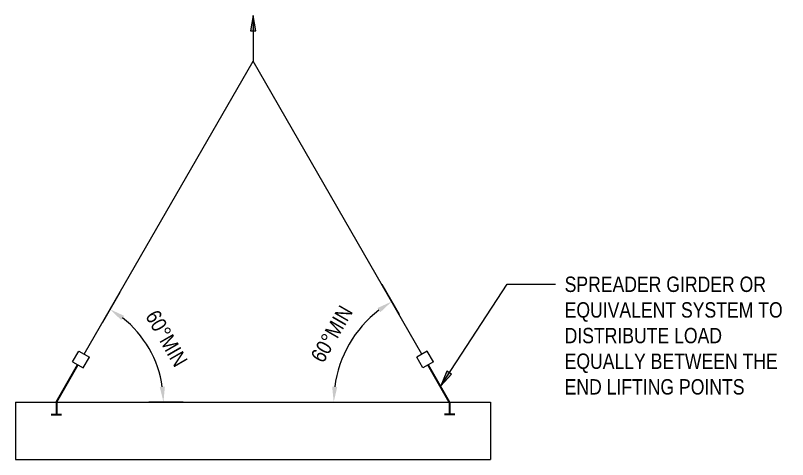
# Model space of a CAD drawing. Header units: metres. Extents: x 0.2 to 10.5, y 1.3 to 4.3.
# Drawn here: x 8.659 to 10.544, y 2.902 to 3.985 of the extents above; entities that cross this region are included whole.
import ezdxf

# ---------------------------------------------------------------- set-up
doc = ezdxf.new("R2010")
doc.units = ezdxf.units.M
doc.layers.get('Defpoints').update_dxf_attribs({"color": 41})
for name, color, linetype, lineweight in [('D-BDGE', 7, 'Continuous', 13), ('D-ENHA-TEXT', 7, 'Continuous', 9), ('D-ENHA-TEXT-DIMS', 7, 'Continuous', 9)]:
    doc.layers.add(name, color=color, linetype=linetype, lineweight=lineweight)
doc.styles.add('Arial Narrow_5', font='ARIALN.TTF', dxfattribs={"height": 0.0375})
doc.dimstyles.new('Dimension_Angle_O___º__', dxfattribs={"dimscale": 0.3048, "dimtxt": 0.038379, "dimasz": 0.123031, "dimexe": 0.11811, "dimexo": 0.07874, "dimgap": 0.098425, "dimtad": 1, "dimdec": 3, "dimlfac": 1000, "dimrnd": 0.001, "dimzin": 0, "dimdsep": 46, "dimtxsty": 'Arial Narrow_5', "dimsah": 1, "dimcen": 0.09, "dimadec": 0, "dimazin": 0, "dimtfac": 1, "dimtdec": 4, "dimtix": 1, "dimtmove": 0, "dimatfit": 3, "dimfxl": 1, "dimtvp": 1, "dimtfill": 1, "dimtolj": 1, "dimtzin": 0, "dimlwd": 18, "dimlwe": 18, "dimarcsym": 2})
doc.dimstyles.new('Dimension_Angle_O___º___1', dxfattribs={"dimscale": 0.3048, "dimtxt": 0.038379, "dimasz": 0.123031, "dimexe": 0.11811, "dimexo": 0.07874, "dimgap": 0.098425, "dimtad": 1, "dimdec": 3, "dimlfac": 1000, "dimrnd": 0.001, "dimzin": 0, "dimdsep": 46, "dimtxsty": 'Arial Narrow_5', "dimsah": 1, "dimcen": 0.09, "dimadec": 0, "dimazin": 0, "dimtfac": 1, "dimtdec": 4, "dimtix": 1, "dimtmove": 0, "dimatfit": 3, "dimfxl": 1, "dimtvp": 1, "dimtfill": 1, "dimtolj": 1, "dimtzin": 0, "dimlwd": 18, "dimlwe": 18, "dimarcsym": 2})

# ---------------------------------------------------------------- blocks, each defined once
blk = doc.blocks.new('DIMBLOCK22-DRG-2871112 - LIFTING DIAGRAM')
at = {"layer": 'D-ENHA-TEXT-DIMS', "color": 0, "lineweight": 18, "transparency": 16777216}
for p, q in [((8.9138, 3.3101), (8.8718, 3.2374)), ((9.0685, 3.0423), (8.9845, 3.0423))]:
    blk.add_line(p, q, dxfattribs=at)
blk.add_arc((8.7591, 3.0423), 0.2613, 8.2293, 51.7707, dxfattribs=at)
at = {"layer": 'D-ENHA-TEXT-DIMS', "color": 0, "transparency": 16777216}
for points in [[(8.9173, 3.2424), (8.9244, 3.2527), (8.8898, 3.2686)], [(9.024, 3.0801), (9.0115, 3.0792), (9.0205, 3.0423)]]:
    blk.add_solid(points, dxfattribs=at)
at = {"layer": 'Defpoints', "color": 0, "transparency": 16777216}
for p in [(8.9258, 3.3309), (8.7591, 3.0423), (9.0925, 3.0423)]:
    blk.add_point(p, dxfattribs=at)
at = {"layer": 'D-ENHA-TEXT-DIMS', "color": 0, "lineweight": 18, "transparency": 16777216, "insert": (9.028, 3.1975), "char_height": 0.0375, "width": 0.191528, "attachment_point": 5, "rotation": 300, "style": 'Arial Narrow_5', "bg_fill": 3, "box_fill_scale": 1.1, "bg_fill_color": 256, "bg_fill_true_color": 13158600, "bg_fill_transparency": 0}
blk.add_mtext('\\A1;60°MIN', dxfattribs=at)
at = {"layer": 'Defpoints', "color": 0, "transparency": 16777216}
blk.add_point((9.0047, 3.1316), dxfattribs=at)
blk = doc.blocks.new('DIMBLOCK23-DRG-2871112 - LIFTING DIAGRAM')
at = {"layer": 'D-ENHA-TEXT-DIMS', "color": 0, "lineweight": 18, "transparency": 16777216}
for p, q in [((9.5536, 3.329), (9.5956, 3.2562)), ((9.3881, 3.0423), (9.4721, 3.0423))]:
    blk.add_line(p, q, dxfattribs=at)
blk.add_arc((9.7191, 3.0423), 0.2831, 127.5957, 172.4043, dxfattribs=at)
at = {"layer": 'D-ENHA-TEXT-DIMS', "color": 0, "transparency": 16777216}
for points in [[(9.543, 3.2717), (9.5499, 3.2614), (9.5776, 3.2874)], [(9.4448, 3.0793), (9.4323, 3.0801), (9.4361, 3.0423)]]:
    blk.add_solid(points, dxfattribs=at)
at = {"layer": 'Defpoints', "color": 0, "transparency": 16777216}
for p in [(9.5416, 3.3498), (9.3641, 3.0423), (9.7191, 3.0423)]:
    blk.add_point(p, dxfattribs=at)
at = {"layer": 'D-ENHA-TEXT-DIMS', "color": 0, "lineweight": 18, "transparency": 16777216, "insert": (9.4314, 3.2084), "char_height": 0.0375, "width": 0.191528, "attachment_point": 5, "rotation": 60, "style": 'Arial Narrow_5', "bg_fill": 3, "box_fill_scale": 1.1, "bg_fill_color": 256, "bg_fill_true_color": 13158600, "bg_fill_transparency": 0}
blk.add_mtext('\\A1;60°MIN', dxfattribs=at)
at = {"layer": 'Defpoints', "color": 0, "transparency": 16777216}
blk.add_point((9.5023, 3.2242), dxfattribs=at)

msp = doc.modelspace()

# ---------------------------------------------------------------- hatches: boundary and pattern name
at = {"layer": 'D-ENHA-TEXT'}
for points in [[(9.2393548, 3.9850263), (9.2327426, 3.9475263), (9.2459671, 3.9475263)], [(9.6973549, 3.0823634), (9.7234606, 3.1100846), (9.712405, 3.1173415)]]:
    msp.add_hatch(color=256, dxfattribs=at).paths.add_polyline_path(points)

# ---------------------------------------------------------------- linework, layer by layer
at = {"layer": 'D-BDGE', "lineweight": 18}
for p, q in [((8.8266453, 3.1591725), (9.2391453, 3.8736435)), ((9.6516453, 3.1591725), (9.2391453, 3.8736435)), ((8.7986549, 3.1406918), (8.8136549, 3.1666725)), ((8.8136549, 3.1666725), (8.8396357, 3.1516725)), ((8.8246357, 3.1256918), (8.8396357, 3.1516725)), ((9.6646357, 3.1666725), (9.6386549, 3.1516725)), ((9.6536549, 3.1256918), (9.6386549, 3.1516725)), ((9.6796357, 3.1406918), (9.6646357, 3.1666725)), ((8.7986549, 3.1406918), (8.8246357, 3.1256918)), ((9.6796357, 3.1406918), (9.6536549, 3.1256918)), ((8.6591453, 3.0422591), (9.8191453, 3.0422591)), ((8.6591453, 3.0422591), (8.6591453, 2.9022591)), ((9.8191453, 3.0422591), (9.8191453, 2.9022591)), ((8.6591453, 2.9022591), (9.8191453, 2.9022591))]:
    msp.add_line(p, q, dxfattribs=at)
at = {"layer": 'D-BDGE', "lineweight": 35}
for p, q in [((8.7591453, 3.0422591), (8.8116453, 3.1331918)), ((9.7191453, 3.0422591), (9.6666453, 3.1331918)), ((8.7591453, 3.0422591), (8.7591453, 3.0122591)), ((9.7191453, 3.0422591), (9.7191453, 3.0122591)), ((8.7466453, 3.0122591), (8.7716453, 3.0122591)), ((9.7316453, 3.0122591), (9.7066453, 3.0122591))]:
    msp.add_line(p, q, dxfattribs=at)
at = {"layer": 'D-ENHA-TEXT'}
for p, q in [((9.2393548, 3.9850263), (9.2327426, 3.9475263)), ((9.2459671, 3.9475263), (9.2393548, 3.9850263)), ((9.2393548, 3.9850263), (9.2393548, 3.873053)), ((9.2327426, 3.9475263), (9.2459671, 3.9475263)), ((9.2393548, 3.873053), (9.2393548, 3.8720593)), ((9.8596155, 3.3295606), (9.9773823, 3.3295606))]:
    msp.add_line(p, q, dxfattribs=at)

# ---------------------------------------------------------------- texts
at = {"layer": 'D-ENHA-TEXT', "char_height": 0.0375, "attachment_point": 1, "style": 'Arial Narrow_5', "bg_fill": 3, "box_fill_scale": 1, "bg_fill_color": 256, "bg_fill_true_color": 13158600, "bg_fill_transparency": 0}
for s, insert in [('SPREADER GIRDER OR ', (9.9998823, 3.3483106)), ('EQUIVALENT SYSTEM TO ', (9.9998823, 3.2858028)), ('DISTRIBUTE LOAD ', (9.9998823, 3.223295)), ('EQUALLY BETWEEN THE ', (9.9998823, 3.1607872)), ('END LIFTING POINTS', (9.9998823, 3.0982794))]:
    msp.add_mtext(s, dxfattribs=dict(at, insert=insert))

# ---------------------------------------------------------------- next in the draw order: dimensions: what is measured, and where the dimension line sits
at = {"layer": 'D-ENHA-TEXT-DIMS', "lineweight": 18}
for base, center, p1, p2, dimstyle, override, picture, middle in [((9.5022971, 3.2242164), (9.7191453, 3.0422591), (9.5416077, 3.3497633), (9.3640701, 3.0422591), 'Dimension_Angle_O___º___1', {"dimpost": '<>MIN', "dimfxl": 0.355075}, 'DIMBLOCK23-DRG-2871112 - LIFTING DIAGRAM', (9.4314329, 3.20837)), ((9.0047002, 3.1316338), (8.7591453, 3.0422591), (9.0924594, 3.0422591), (8.9258024, 3.3309176), 'Dimension_Angle_O___º__', {"dimpost": '<>MIN', "dimfxl": 0.333314}, 'DIMBLOCK22-DRG-2871112 - LIFTING DIAGRAM', (9.0280121, 3.1974894))]:
    dim = msp.add_angular_dim_3p(base=base, center=center, p1=p1, p2=p2, dimstyle=dimstyle, override=override, dxfattribs=at)
    dim.commit()
    dim.dimension.update_dxf_attribs({"geometry": picture, "text_midpoint": middle})

# ---------------------------------------------------------------- next in the draw order: linework, layer by layer
at = {"layer": 'D-ENHA-TEXT'}
for p, q in [((9.6973549, 3.0823634), (9.8596155, 3.3295606)), ((9.712405, 3.1173415), (9.6973549, 3.0823634)), ((9.7234606, 3.1100846), (9.712405, 3.1173415)), ((9.6973549, 3.0823634), (9.7234606, 3.1100846))]:
    msp.add_line(p, q, dxfattribs=at)

doc.saveas('drawing.dxf')
